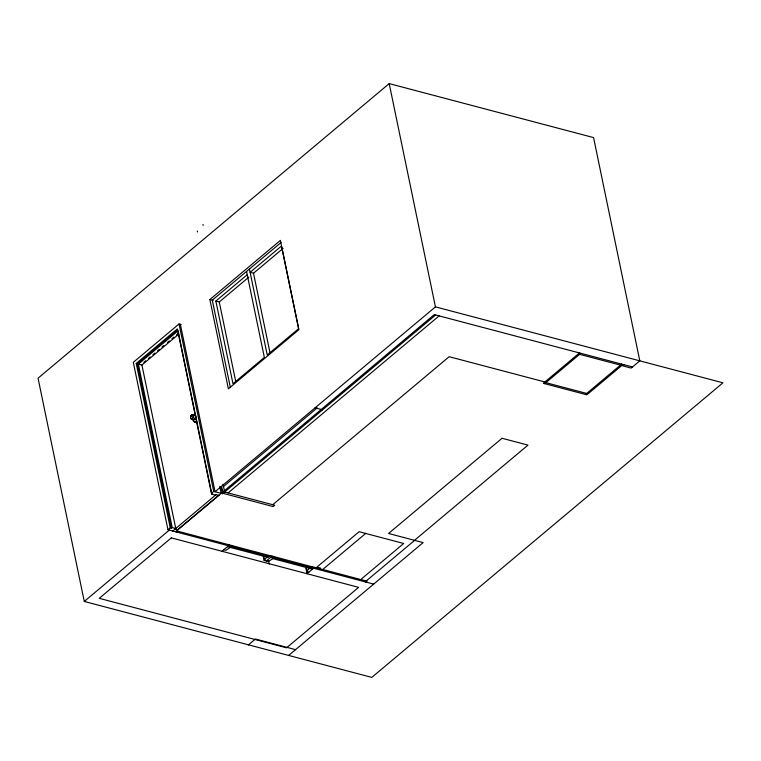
<?xml version="1.0" encoding="UTF-8"?>
<svg xmlns="http://www.w3.org/2000/svg" width="761" height="761" viewBox="0 0 761 761"><rect width="100%" height="100%" fill="white"/><g stroke="black" fill="none" stroke-linecap="round" stroke-linejoin="round"><path stroke-width="1.14" d="M190.764 416.714L190.573 417.066A2.159 1.284 -75.2 0 0 190.935 418.778L191.724 419.073A2.492 1.474 -75.2 0 0 193.037 417.979L193.494 416.628A2.159 1.284 -75.2 0 0 193.132 414.916L192.333 414.612A2.492 1.474 -75.2 0 0 191.03 415.706L190.64 416.714M190.859 416.41L191.097 415.848M195.377 418.312L195.71 417.142A2.426 1.436 -75.2 0 0 195.311 415.211L194.892 414.897M195.396 418.198L195.196 418.664A2.806 1.665 -75.2 0 1 193.732 419.891L193.028 419.73M624.01 364.719L622.669 365.841L631.173 368.086L639.801 360.847L593.57 137.589L389.204 83.605L38.05 378.188L84.281 601.447L371.796 677.395L722.95 382.812L435.435 306.864L215.049 491.749L180.376 324.31M181.185 324.519L179.044 323.958L133.299 362.331L167.972 529.77L373.67 584.106M209.893 299.539L280.4 240.39L298.892 329.694L228.386 388.842L209.893 299.539L213.118 300.395M170.274 527.839L136.229 363.435L177.37 328.914L211.415 493.328L212.604 493.642L211.881 494.25L178.026 330.797L138.34 364.091L172.195 527.544L171.463 528.153L170.274 527.839L167.972 529.77M280.99 242.54L212.29 300.176L230.298 387.159M136.229 363.435L137.418 363.748L177.665 329.979M246.545 271.439L264.352 357.432L232.98 383.753L215.858 301.061L247.23 274.74M143.839 362.303L145.655 360.771M148.385 358.488L150.202 356.966M152.932 354.674L154.749 353.152M157.479 350.859L159.296 349.337M162.017 347.054L163.834 345.523M167.477 342.479L169.294 340.947M172.015 338.664L173.831 337.142M176.562 334.85L178.378 333.328M138.34 364.091L141.917 365.033L178.902 334.012M215.858 301.061L219.263 301.965L248.837 277.147M249.427 269.014L267.244 355.007L298.616 328.695L281.494 246.003L250.112 272.324L253.518 273.218L283.102 248.409M211.415 493.328L213.717 491.397L222.583 493.737L435.673 314.968M84.281 601.447L169.303 530.122M223.496 486.517L317.194 407.915M172.737 531.035L216.181 494.583M177.751 529.685L218.645 495.373M175.468 531.749L434.303 314.607L632.505 366.964M176.552 532.044L177.608 531.159L269.727 555.606L267.72 557.29M228.091 492.928L439.126 315.882M272.733 504.714L449.171 356.7L544.495 381.879M221.965 551.259L229.575 544.886M229.603 547.216L231.715 545.447M229.717 547.245L231.725 545.561M230.279 547.397L225.912 550.317L223.772 549.746M263.667 555.987L264.39 559.468L267.159 557.138M263.182 555.787L264.143 560.419L265.066 559.639L264.39 559.468M266.283 560.981L272.086 556.11M274.226 556.681L272.115 558.45L312.495 569.114M272.79 558.622L268.424 561.542L264.143 560.419M305.941 566.051L306.902 570.693L309.679 568.372M310.241 568.515L312.457 566.774L367.059 581.195L366.003 582.079M314.597 567.345L306.997 573.718L305.551 566.745M579.473 352.952L543.287 383.306L586.855 394.816L623.04 364.462M323.53 568.819L365.689 533.442M544.648 383.668L580.833 353.313M248.295 644.995L255.411 639.021L295.572 649.637M361.542 578.855L403.701 543.487L359.116 531.711L316.957 567.078L320.362 567.972M585.494 394.455L621.68 364.1M365.166 581.861L414.631 540.367L423.135 542.612L288.657 655.43M192.229 414.897L192.771 415.03M194.673 414.869L194.416 414.878A2.806 1.665 -75.2 0 0 193.893 415.078M191.449 418.854L191.648 418.854A2.273 1.351 -75.2 0 0 192.837 417.856L193.256 416.619A1.969 1.17 -75.2 0 0 192.933 415.059M194.892 422.022L195.739 421.889A4.652 2.759 -75.2 0 0 196.604 421.375M194.911 414.926L194.169 414.726A2.892 1.712 -75.2 0 0 193.361 415.125M193.665 419.425L194.074 419.463A2.245 1.332 -75.2 0 0 195.235 418.474M194.502 421.927L195.9 421.936A4.652 2.759 -75.2 0 0 196.766 421.413M579.625 354.331L620.472 365.118M545.856 382.659L586.702 393.447M315.073 407.839L322.607 409.827M224.638 492.015L274.778 505.256L273.199 506.588L223.049 493.337M216.067 494.688L218.902 495.306M211.881 494.25L215.458 495.202M172.195 527.544L175.772 528.495L141.917 365.033M175.04 529.104L177.77 529.818M312.238 566.831L269.946 555.549L267.834 557.318L227.463 546.655M306.902 570.693L307.577 570.874L306.654 571.644L308.795 572.215M194.702 418.769L195.063 419.054A1.474 0.875 -75.2 0 0 196.062 418.217M191.334 418.712L191.011 418.493A1.855 1.103 -75.2 0 1 190.716 417.018M194.141 421.737L194.664 421.975M190.925 418.579L191.705 418.75A2.15 1.275 -75.2 0 0 192.828 417.808L193.218 416.638A1.855 1.103 -75.2 0 0 192.914 415.164L192.21 414.783A2.273 1.351 -75.2 0 0 191.021 415.782A2.159 1.284 -75.2 0 1 192.124 414.859M194.302 421.775L193.56 421.08A3.986 2.369 -75.2 0 1 193.123 419.52M193.988 421.489L193.722 421.118A3.986 2.369 -75.2 0 1 193.284 419.568M389.204 83.605L435.435 306.864M253.518 273.218L270.165 353.608M219.263 301.965L235.672 381.204M202.949 224.466L203.139 225.389M268.49 560.61L269.213 564.091M197.318 231.021L197.508 231.953M223.021 484.205L224.409 490.912M221.632 486.46L222.811 492.196M221.137 486.764L222.583 493.737M219.767 486.403L221.213 493.375M179.044 323.958L213.717 491.397M137.418 363.748L171.463 528.153M194.359 415.211A4.652 2.759 -75.2 0 1 195.149 414.345M194.521 415.259A4.652 2.759 -75.2 0 1 195.311 414.393M192.238 419.045A2.502 1.484 -75.2 0 0 192.533 419.558L193.484 419.901A2.892 1.712 -75.2 0 0 194.978 418.636L195.501 417.066A2.502 1.484 -75.2 0 0 195.092 415.078M192.837 419.558A2.426 1.436 -75.2 0 1 192.552 419.054M195.796 418.103A1.275 0.761 -75.2 0 1 194.806 418.816M194.902 418.227A1.275 0.761 -75.2 0 1 194.436 418.617M171.311 537.884L99.253 598.336L286.555 647.82L358.621 587.359L171.311 537.884M502.041 438.269L388.557 533.48L414.488 540.329L527.982 445.118L502.041 438.269"/></g></svg>
